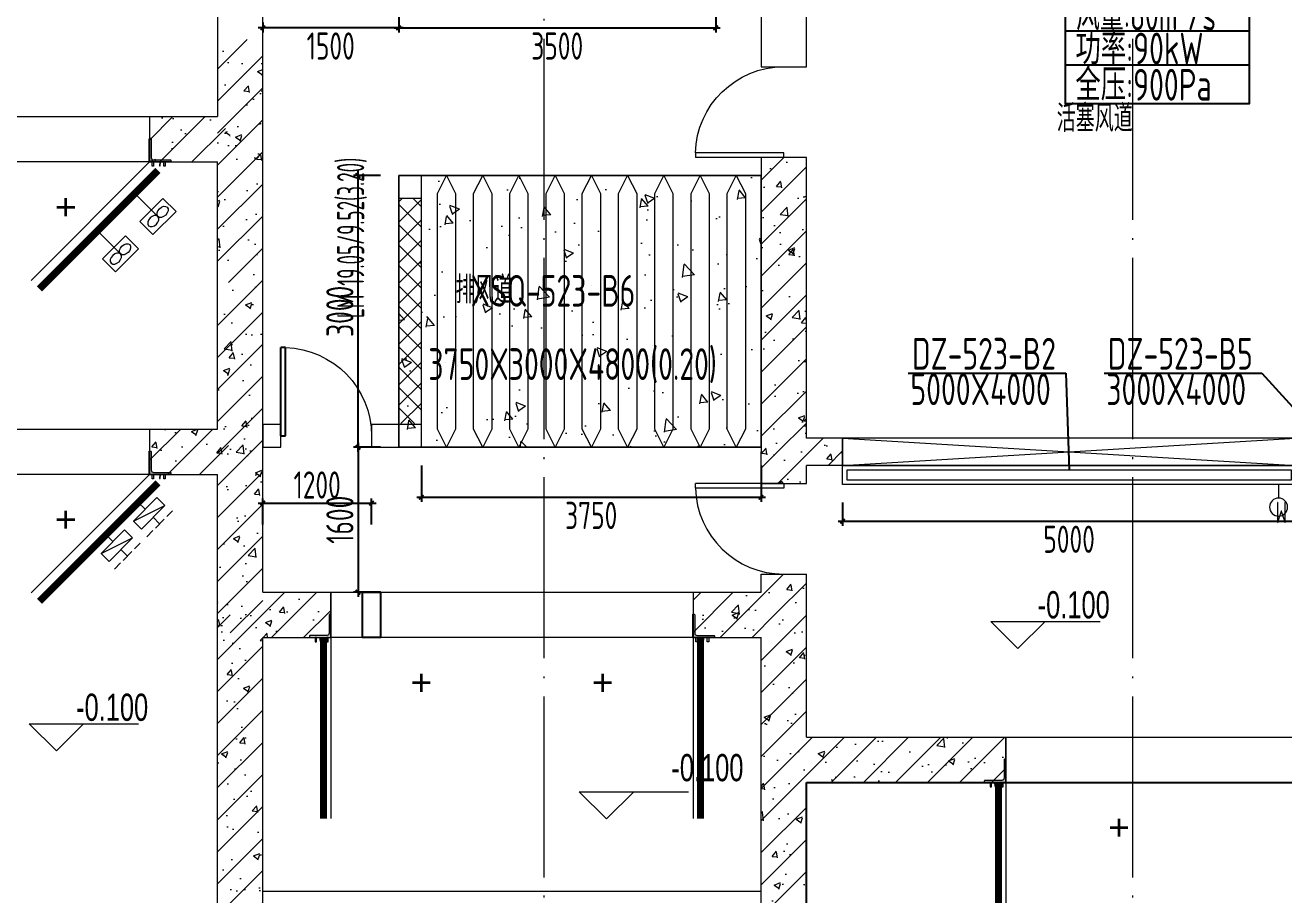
# Model space of a CAD drawing. Extents: x 4 to 13611208, y -605838 to 574722.
# Drawn here: x 13447574 to 13461467, y 171069 to 180669 of the extents above; entities that cross this region are included whole.
import ezdxf
from ezdxf.enums import TextEntityAlignment as Align

# ---------------------------------------------------------------- set-up
doc = ezdxf.new("R2010")
doc.units = 0
doc.header["$LTSCALE"] = 1000
doc.header["$MEASUREMENT"] = 0
doc.linetypes.add('DASH', pattern=[0.35, 0.25, -0.1])
doc.linetypes.add('DOTE', pattern=[2.42, 2, -0.2, 0.02, -0.2])
for name, color, linetype in [('0-变化', 1, 'Continuous'), ('SDF-标注', 7, 'Continuous'), ('VRV-标注', 7, 'Continuous')]:
    doc.layers.add(name, color=color, linetype=linetype)
for name, color, linetype, lineweight in [('1-人防', 7, 'Continuous', 5), ('SDF-设备', 1, 'Continuous', 5), ('SDF-风阀', 51, 'Continuous', 5), ('建筑底图', 8, 'Continuous', 13)]:
    doc.layers.add(name, color=color, linetype=linetype, lineweight=lineweight)
doc.styles.add('67', font='gbenor.shx', dxfattribs={"width": 0.7, "bigfont": 'hztxt.shx'})
doc.styles.add('C', font='HZTXT_E', dxfattribs={"width": 0.7, "bigfont": 'HZTXT'})
doc.styles.add('du', font='gbenor.shx', dxfattribs={"width": 0.8, "bigfont": 'hztxt.shx'})
doc.styles.get("Standard").update_dxf_attribs({"font": 'gbenor.shx', "bigfont": 'gbcbig.shx'})
doc.styles.add('晓游', font='gbenor.shx', dxfattribs={"width": 0.8, "bigfont": 'hztxt.shx'})
doc.dimstyles.new('67', dxfattribs={"dimscale": 100, "dimtxt": 3, "dimasz": 0.5, "dimexe": 0.5, "dimexo": 2, "dimgap": 0.5, "dimtad": 2, "dimdec": 0, "dimrnd": 5, "dimzin": 0, "dimdsep": 46, "dimtxsty": 'du', "dimblk": 'ARCHTICK', "dimcen": 0, "dimdle": 0.5, "dimclrd": 256, "dimclre": 256, "dimclrt": 256, "dimazin": 0, "dimtfac": 1, "dimtdec": 0, "dimtix": 1, "dimtmove": 2, "dimatfit": 3, "dimfxl": 100, "dimtolj": 1, "dimtzin": 0, "dimlwd": -1, "dimlwe": -1, "dimarcsym": 0})
doc.dimstyles.new('_TCH_ARCH', dxfattribs={"dimtxt": 3.5, "dimasz": 1, "dimexe": 1.5, "dimexo": 0, "dimgap": 0.5, "dimtad": 1, "dimdec": 0, "dimzin": 0, "dimdsep": 46, "dimtxsty": '晓游', "dimblk": 'ARCHTICK', "dimcen": 1, "dimdle": 1, "dimclrd": 256, "dimclre": 256, "dimclrt": 256, "dimazin": 2, "dimtfac": 1, "dimtdec": 0, "dimtix": 1, "dimtmove": 1, "dimatfit": 3, "dimldrblk": 'NONE', "dimtolj": 1, "dimtzin": 0, "dimlwd": -1, "dimlwe": -1, "dimarcsym": 0})
pattern_1 = [(45, (-133785.13, -33831), (-176.7766953, 176.7766953), []), (50, (-133785.13, -33831), (717.260183, -62.752135), [75, -825]), (355, (-133785.1, -33831), (-138.751334, 752.192134), [60, -660]), (100.4514, (-133725.36, -33836.2), (578.50938, 689.439542), [63.74019, -701.142112]), (46.1842, (-133785.1, -33631), (1067.24105, -165.519014), [112.5, -1237.5]), (96.6356, (-133696.2, -33644.8), (934.662706, 974.11787), [95.61029, -1051.713]), (351.1842, (-133785.1, -33631), (934.661945, 974.1186), [90, -990]), (21, (-133685.13, -33681), (596.907052, -402.61889), [75, -825]), (326, (-133685.1, -33681), (243.31533, 725.150045), [60, -660]), (71.4514, (-133635.4, -33714.55), (840.22263, 322.530497), [63.74019, -701.142112]), (37.5, (-133785.13, -33831), (12.1598553, 332.893854), [0, -652, 0, -670, 0, -662.5]), (7.5, (-133785.13, -33831), (263.069537, 394.411712), [0, -382, 0, -637, 0, -252.5]), (327.5, (-134008.13, -33831), (533.822436, -22.5548717), [0, -250, 0, -780, 0, -1035]), (317.5, (-134108.13, -33831), (583.18617, 100.104982), [0, -325, 0, -518, 0, -735])]
pattern_2 = [(45, (-133785.13, -35831), (-176.7766953, 176.7766953), []), (50, (-133785.13, -35831), (717.260183, -62.752135), [75, -825]), (355, (-133785.1, -35831), (-138.751334, 752.192134), [60, -660]), (100.4514, (-133725.36, -35836.2), (578.50938, 689.439542), [63.74019, -701.142112]), (46.1842, (-133785.1, -35631), (1067.24105, -165.519014), [112.5, -1237.5]), (96.6356, (-133696.2, -35644.8), (934.662706, 974.11787), [95.61029, -1051.713]), (351.1842, (-133785.1, -35631), (934.661945, 974.1186), [90, -990]), (21, (-133685.13, -35681), (596.907052, -402.61889), [75, -825]), (326, (-133685.1, -35681), (243.31533, 725.150045), [60, -660]), (71.4514, (-133635.4, -35714.55), (840.22263, 322.530497), [63.74019, -701.142112]), (37.5, (-133785.13, -35831), (12.1598553, 332.893854), [0, -652, 0, -670, 0, -662.5]), (7.5, (-133785.13, -35831), (263.069537, 394.411712), [0, -382, 0, -637, 0, -252.5]), (327.5, (-134008.13, -35831), (533.822436, -22.5548717), [0, -250, 0, -780, 0, -1035]), (317.5, (-134108.13, -35831), (583.18617, 100.104982), [0, -325, 0, -518, 0, -735])]
pattern_3 = [(45, (-133785.13, -34031), (-176.7766953, 176.7766953), []), (50, (-133785.13, -34031), (717.260183, -62.752135), [75, -825]), (355, (-133785.1, -34031), (-138.751334, 752.192134), [60, -660]), (100.4514, (-133725.36, -34036.2), (578.50938, 689.439542), [63.74019, -701.142112]), (46.1842, (-133785.1, -33831), (1067.24105, -165.519014), [112.5, -1237.5]), (96.6356, (-133696.2, -33844.8), (934.662706, 974.11787), [95.61029, -1051.713]), (351.1842, (-133785.1, -33831), (934.661945, 974.1186), [90, -990]), (21, (-133685.13, -33881), (596.907052, -402.61889), [75, -825]), (326, (-133685.1, -33881), (243.31533, 725.150045), [60, -660]), (71.4514, (-133635.4, -33914.55), (840.22263, 322.530497), [63.74019, -701.142112]), (37.5, (-133785.13, -34031), (12.1598553, 332.893854), [0, -652, 0, -670, 0, -662.5]), (7.5, (-133785.13, -34031), (263.069537, 394.411712), [0, -382, 0, -637, 0, -252.5]), (327.5, (-134008.13, -34031), (533.822436, -22.5548717), [0, -250, 0, -780, 0, -1035]), (317.5, (-134108.13, -34031), (583.18617, 100.104982), [0, -325, 0, -518, 0, -735])]

# ---------------------------------------------------------------- blocks, each defined once
blk = doc.blocks.new('fjyk')
at = {"layer": '1-人防'}
blk.add_hatch(color=256, dxfattribs=at).paths.add_polyline_path([(3542186, 1787569), (3542186, 1787329), (3542442, 1787329), (3542442, 1787344, 0.414214), (3542434, 1787351), (3542234, 1787351, -0.414214), (3542208, 1787377), (3542208, 1787562, 0.414214), (3542201, 1787569)])
blk.add_lwpolyline([(3542186, 1787329), (3542442, 1787329), (3542442, 1787344, 0.414214), (3542434, 1787351), (3542234, 1787351, -0.414214), (3542208, 1787377), (3542208, 1787562, 0.414214), (3542201, 1787569), (3542186, 1787569)], format="xyb", close=True, dxfattribs=at)
for points in [[(3542186, 1787505), (3542138, 1787505), (3542138, 1787489), (3542186, 1787489)], [(3542186, 1787447), (3542141, 1787441), (3542141, 1787448), (3542186, 1787454)], [(3542186, 1787377), (3542138, 1787377), (3542138, 1787361), (3542186, 1787361)]]:
    blk.add_lwpolyline(points, close=True, dxfattribs=at)
blk = doc.blocks.new('$DorLib2D$00000001')
for p, q in [((0.45, 0.975), (0.5, 0.975)), ((0.45, 0), (0.45, 0.975)), ((0.5, 0), (0.5, 0.975)), ((0.5, 0), (0.45, 0))]:
    blk.add_line(p, q)
at = {"lineweight": 13}
blk.add_arc((0.475, 0), 0.975, 91.4693, 180, dxfattribs=at)
blk = doc.blocks.new('_FZH')
blk.add_lwpolyline([(-0.5, -0.5), (0.5, -0.5), (0.5, 0.5), (-0.5, 0.5)], close=True)
blk = doc.blocks.new('dasdfadfsa')
at = {"layer": 'SDF-风阀'}
for p, q in [((0, -232), (0, -444)), ((5000, -444), (5000, -232)), ((4950, -282), (50, -282)), ((50, -282), (50, -394)), ((50, -394), (4950, -394)), ((4950, -394), (4950, -282)), ((0, -444), (5000, -444)), ((188, -444), (188, -592))]:
    blk.add_line(p, q, dxfattribs=at)
blk.add_lwpolyline([(5000, -232), (0, -232), (0, 68), (5000, 68)], close=True, dxfattribs=at)
at = {"layer": 'SDF-风阀', "const_width": 15}
blk.add_lwpolyline([(5076, -232), (-76, -232)], dxfattribs=at)
at = {"layer": 'SDF-风阀'}
blk.add_circle((188, -692), 100, dxfattribs=at)
at = {"layer": 'SDF-风阀', "width": 0.6}
blk.add_text('M', height=240, rotation=180, dxfattribs=at).set_placement((217, -630))
blk = doc.blocks.new('_ArchTick')
at = {"color": 0, "linetype": 'ByBlock', "const_width": 0.4}
blk.add_lwpolyline([(-0.5, -0.5), (0.5, 0.5)], dxfattribs=at)
blk = doc.blocks.new('_None')
blk = doc.blocks.new('*D285')
at = {"layer": 'SDF-标注', "transparency": 16777216}
for p, q in [((13456597, 175398), (13456597, 175144)), ((13461597, 175398), (13461597, 175144)), ((13456547, 175194), (13461647, 175194))]:
    blk.add_line(p, q, dxfattribs=at)
at = {"layer": 'SDF-标注', "transparency": 16777216, "xscale": 50, "yscale": 50, "zscale": 50, "rotation": 180}
blk.add_blockref('_ArchTick', (13456597, 175194), dxfattribs=at)
at = {"layer": 'SDF-标注', "transparency": 16777216, "xscale": 50, "yscale": 50, "zscale": 50}
blk.add_blockref('_ArchTick', (13461597, 175194), dxfattribs=at)
at = {"layer": 'SDF-标注', "transparency": 16777216, "insert": (13459097, 174994), "char_height": 300, "attachment_point": 5, "style": 'du'}
blk.add_mtext('\\A1;5000', dxfattribs=at)
blk = doc.blocks.new('*D309')
at = {"layer": 'SDF-标注', "transparency": 16777216}
for p, q in [((13451697, 180798), (13451697, 180589)), ((13455197, 180798), (13455197, 180589)), ((13451647, 180639), (13455247, 180639))]:
    blk.add_line(p, q, dxfattribs=at)
at = {"layer": 'SDF-标注', "transparency": 16777216, "xscale": 50, "yscale": 50, "zscale": 50, "rotation": 180}
blk.add_blockref('_ArchTick', (13451697, 180639), dxfattribs=at)
at = {"layer": 'SDF-标注', "transparency": 16777216, "xscale": 50, "yscale": 50, "zscale": 50}
blk.add_blockref('_ArchTick', (13455197, 180639), dxfattribs=at)
at = {"layer": 'SDF-标注', "transparency": 16777216, "insert": (13453447, 180439), "char_height": 300, "attachment_point": 5, "style": 'du'}
blk.add_mtext('\\A1;3500', dxfattribs=at)
blk = doc.blocks.new('*D323')
at = {"layer": 'SDF-标注', "transparency": 16777216}
for p, q in [((13451747, 180639), (13450147, 180639)), ((13450197, 180698), (13450197, 180589)), ((13451697, 180698), (13451697, 180589))]:
    blk.add_line(p, q, dxfattribs=at)
at = {"layer": 'SDF-标注', "transparency": 16777216, "xscale": 50, "yscale": 50, "zscale": 50, "rotation": 180}
blk.add_blockref('_ArchTick', (13450197, 180639), dxfattribs=at)
at = {"layer": 'SDF-标注', "transparency": 16777216, "xscale": 50, "yscale": 50, "zscale": 50}
blk.add_blockref('_ArchTick', (13451697, 180639), dxfattribs=at)
at = {"layer": 'SDF-标注', "transparency": 16777216, "insert": (13450947, 180439), "char_height": 300, "attachment_point": 5, "style": 'du'}
blk.add_mtext('\\A1;1500', dxfattribs=at)
blk = doc.blocks.new('*D327')
at = {"layer": 'SDF-标注', "transparency": 16777216}
for p, q in [((13451947, 175809), (13451947, 175407)), ((13455697, 175810), (13455697, 175407)), ((13451897, 175457), (13455747, 175457))]:
    blk.add_line(p, q, dxfattribs=at)
at = {"layer": 'SDF-标注', "transparency": 16777216, "xscale": 50, "yscale": 50, "zscale": 50, "rotation": 180}
blk.add_blockref('_ArchTick', (13451947, 175457), dxfattribs=at)
at = {"layer": 'SDF-标注', "transparency": 16777216, "xscale": 50, "yscale": 50, "zscale": 50}
blk.add_blockref('_ArchTick', (13455697, 175457), dxfattribs=at)
at = {"layer": 'SDF-标注', "transparency": 16777216, "insert": (13453822, 175257), "char_height": 300, "attachment_point": 5, "style": 'du'}
blk.add_mtext('\\A1;3750', dxfattribs=at)
blk = doc.blocks.new('*D328')
at = {"layer": 'SDF-标注', "transparency": 16777216}
for p, q in [((13451497, 179010), (13451198, 179010)), ((13451248, 175960), (13451248, 179060)), ((13451497, 176010), (13451198, 176010))]:
    blk.add_line(p, q, dxfattribs=at)
at = {"layer": 'SDF-标注', "transparency": 16777216, "xscale": 50, "yscale": 50, "zscale": 50}
for p, rotation in [((13451248, 179010), 90), ((13451248, 176010), 270)]:
    blk.add_blockref('_ArchTick', p, dxfattribs=dict(at, rotation=rotation))
at = {"layer": 'SDF-标注', "transparency": 16777216, "insert": (13451048, 177510), "char_height": 300, "attachment_point": 5, "rotation": 90, "style": 'du'}
blk.add_mtext('\\A1;3000', dxfattribs=at)
blk = doc.blocks.new('*D329')
at = {"layer": 'SDF-标注', "transparency": 16777216}
for p, q in [((13451248, 176059), (13451248, 174360)), ((13451497, 176009), (13451198, 176009)), ((13451497, 174410), (13451198, 174410))]:
    blk.add_line(p, q, dxfattribs=at)
at = {"layer": 'SDF-标注', "transparency": 16777216, "xscale": 50, "yscale": 50, "zscale": 50}
for p, rotation in [((13451248, 176009), 90), ((13451248, 174410), 270)]:
    blk.add_blockref('_ArchTick', p, dxfattribs=dict(at, rotation=rotation))
at = {"layer": 'SDF-标注', "transparency": 16777216, "insert": (13451048, 175209), "char_height": 300, "attachment_point": 5, "rotation": 90, "style": 'du'}
blk.add_mtext('\\A1;1600', dxfattribs=at)
blk = doc.blocks.new('*D786')
at = {"layer": 'VRV-标注', "transparency": 16777216}
for p, q in [((13450147, 175393), (13451447, 175393)), ((13450197, 175157), (13450197, 175443)), ((13451397, 175157), (13451397, 175443))]:
    blk.add_line(p, q, dxfattribs=at)
at = {"layer": 'VRV-标注', "transparency": 16777216, "xscale": 50, "yscale": 50, "zscale": 50, "rotation": 180}
blk.add_blockref('_ArchTick', (13450197, 175393), dxfattribs=at)
at = {"layer": 'VRV-标注', "transparency": 16777216, "xscale": 50, "yscale": 50, "zscale": 50}
blk.add_blockref('_ArchTick', (13451397, 175393), dxfattribs=at)
at = {"layer": 'VRV-标注', "transparency": 16777216, "insert": (13450797, 175593), "char_height": 300, "attachment_point": 5, "style": 'du'}
blk.add_mtext('\\A1;1200', dxfattribs=at)

msp = doc.modelspace()

# ---------------------------------------------------------------- hatches: boundary and pattern name
at = {"layer": '建筑底图'}
h = msp.add_hatch(dxfattribs=at)
h.set_pattern_fill('钢筋混凝土', color=8, scale=100, style=0)
h.set_pattern_definition(pattern_3)
h.paths.add_polyline_path([(13449864, 177759.5), (13450197.4, 177759.5), (13450197.4, 180359.5), (13450030.7, 180509.5), (13449697.4, 180509.5), (13449697.4, 178009.5)])
h = msp.add_hatch(dxfattribs=at)
h.set_pattern_fill('钢筋混凝土', color=8, scale=100, style=0)
h.set_pattern_definition(pattern_2)
h.paths.add_polyline_path([(13448947.4, 179159.5), (13449697.4, 179159.5), (13449864, 179409.5), (13449697.4, 179659.5), (13448947.4, 179659.5)])
h = msp.add_hatch(dxfattribs=at)
h.set_pattern_fill('钢筋混凝土', color=8, scale=100, style=0)
h.set_pattern_definition(pattern_1)
h.paths.add_polyline_path([(13456197.4, 176109.5), (13456197.4, 179209.5), (13455697.4, 179209.5), (13455697.4, 175959.5), (13456030.7, 175959.5)])
at = {"layer": '建筑底图', "ltscale": 3}
h = msp.add_hatch(dxfattribs=at)
h.set_pattern_fill('混凝土', color=8, scale=150, style=0)
h.set_pattern_definition([(130, (27031178.4, -33330.5), (-1075.890274, -94.1282), [112.5, -1237.5]), (185, (27031178.4, -33330.5), (208.127, 1128.2882), [90, -990]), (79.5486, (27031088.7, -33338.4), (-867.76407, 1034.15931), [95.610285, -1051.71317]), (133.8158, (27031178.4, -33030.5), (-1600.86157, -248.27852), [168.75, -1856.25]), (83.3644, (27031045, -33051.2), (-1401.99406, 1461.1768), [143.41543, -1577.5695]), (188.8158, (27031178.4, -33030.5), (-1401.99292, 1461.1779), [135, -1485]), (159, (27031028.4, -33105.5), (-895.36058, -603.928336), [112.5, -1237.5]), (214, (27031028.4, -33105.5), (-364.973, 1087.72507), [90, -990]), (108.5486, (27030953.8, -33155.8), (-1260.33394, 483.795745), [95.610285, -1051.71317]), (142.5, (27031178.37, -33330.5), (-18.239783, 499.340781), [0, -978, 0, -1005, 0, -993.75]), (172.5, (27031178.37, -33330.5), (-394.604306, 591.617568), [0, -573, 0, -955.5, 0, -378.75]), (212.5, (27031512.87, -33330.5), (-800.733654, -33.832308), [0, -375, 0, -1170, 0, -1552.5]), (222.5, (27031662.9, -33330.5), (-874.779254, 150.157474), [0, -487.5, 0, -777, 0, -1102.5])])
h.paths.add_polyline_path([(13455697.4, 176009.5), (13451697.4, 176009.5), (13451697.4, 179009.5), (13455697.4, 179009.5)])
at = {"layer": '建筑底图'}
h = msp.add_hatch(dxfattribs=at)
h.set_pattern_fill('ANSI37', color=8, scale=100, style=0)
h.set_pattern_definition([(45, (1613573.03, -93285.75), (-112.2532015, 112.2532015), []), (135, (1613573.03, -93285.75), (-112.2532015, -112.2532015), [])])
h.paths.add_polyline_path([(13451947.4, 178759.5), (13451697.4, 178759.5), (13451697.4, 176270.5), (13451947.4, 176270.5)])
h = msp.add_hatch(dxfattribs=at)
h.set_pattern_fill('钢筋混凝土', color=8, scale=100, style=0)
h.set_pattern_definition(pattern_3)
h.paths.add_polyline_path([(13450030.7, 173959.5), (13450197.4, 174209.5), (13450197.4, 177759.5), (13449864, 177759.5), (13449697.4, 177509.5), (13449697.4, 173959.5)])
h = msp.add_hatch(dxfattribs=at)
h.set_pattern_fill('钢筋混凝土', color=8, scale=100, style=0)
h.set_pattern_definition(pattern_2)
h.paths.add_polyline_path([(13448947.4, 175709.5), (13449697.4, 175709.5), (13449864, 175959.5), (13449697.4, 176209.5), (13448947.4, 176209.5)])
h = msp.add_hatch(dxfattribs=at)
h.set_pattern_fill('钢筋混凝土', color=8, scale=100, style=0)
h.set_pattern_definition(pattern_1)
h.paths.add_polyline_path([(13456597.4, 176109.5), (13456197.4, 176109.5), (13456030.7, 175959.5), (13456197.4, 175809.5), (13456597.4, 175809.5)])
h = msp.add_hatch(dxfattribs=at)
h.set_pattern_fill('钢筋混凝土', color=8, scale=100, style=0)
h.set_pattern_definition(pattern_1)
h.paths.add_polyline_path([(13456197.4, 175609.5), (13456197.4, 175809.5), (13456030.7, 175959.5), (13455697.4, 175959.5), (13455697.4, 175609.5)])
h = msp.add_hatch(dxfattribs=at)
h.set_pattern_fill('钢筋混凝土', color=8, scale=100, style=0)
h.set_pattern_definition(pattern_1)
h.paths.add_polyline_path([(13455864, 174159.5), (13456197.4, 174159.5), (13456197.4, 174609.5), (13455697.4, 174609.5), (13455697.4, 174409.5)])
h = msp.add_hatch(dxfattribs=at)
h.set_pattern_fill('钢筋混凝土', color=8, scale=100, style=0)
h.set_pattern_definition(pattern_1)
h.paths.add_polyline_path([(13450030.7, 174159.5), (13450197.4, 173909.5), (13450947.4, 173909.5), (13450947.4, 174409.5), (13450197.4, 174409.5)])
h = msp.add_hatch(dxfattribs=at)
h.set_pattern_fill('钢筋混凝土', color=8, scale=100, style=0)
h.set_pattern_definition(pattern_1)
h.paths.add_polyline_path([(13454947.4, 173909.5), (13455697.4, 173909.5), (13455864, 174159.5), (13455697.4, 174409.5), (13454947.4, 174409.5)])
h = msp.add_hatch(dxfattribs=at)
h.set_pattern_fill('钢筋混凝土', color=8, scale=100, style=0)
h.set_pattern_definition(pattern_1)
h.paths.add_polyline_path([(13449697.4, 170909.5), (13450197.4, 170409.5), (13450197.4, 173909.5), (13450030.7, 174159.5), (13449697.4, 174159.5)])
h = msp.add_hatch(dxfattribs=at)
h.set_pattern_fill('钢筋混凝土', color=8, scale=100, style=0)
h.set_pattern_definition(pattern_1)
h.paths.add_polyline_path([(13456030.7, 172559.5), (13456197.4, 172809.5), (13456197.4, 174159.5), (13455864, 174159.5), (13455697.4, 173909.5), (13455697.4, 172559.5)])
h = msp.add_hatch(dxfattribs=at)
h.set_pattern_fill('钢筋混凝土', color=8, scale=100, style=0)
h.set_pattern_definition(pattern_1)
h.paths.add_polyline_path([(13456030.7, 172559.5), (13456197.4, 172309.5), (13458397.4, 172309.5), (13458397.4, 172809.5), (13456197.4, 172809.5)])
h = msp.add_hatch(dxfattribs=at)
h.set_pattern_fill('钢筋混凝土', color=8, scale=100, style=0)
h.set_pattern_definition(pattern_1)
h.paths.add_polyline_path([(13455947.4, 165609.5), (13456197.4, 165809.5), (13456197.4, 172309.5), (13456030.7, 172559.5), (13455697.4, 172559.5), (13455697.4, 165809.5)])

# ---------------------------------------------------------------- linework, layer by layer
at = {"layer": 'SDF-标注'}
for p, q in [((13459058.9, 180607.1), (13461086.5, 180607.1)), ((13459058.9, 180231.9), (13461086.5, 180231.9))]:
    msp.add_line(p, q, dxfattribs=at)
msp.add_lwpolyline([(13459058.9, 181390.8), (13461086.5, 181390.8), (13461086.5, 179800.7), (13459058.9, 179800.7)], close=True, dxfattribs=at)
at = {"layer": 'SDF-设备', "color": 1}
msp.add_lwpolyline([(13455697.4, 176009.5), (13451947.4, 176009.5), (13451947.4, 179009.5), (13455697.4, 179009.5)], close=True, dxfattribs=at)
for points in [[(13452324, 176209.5), (13452224, 176009.5), (13452124, 176209.5), (13452124, 178809.5), (13452224, 179009.5), (13452324, 178809.5), (13452324, 176209.5)], [(13452724, 176209.5), (13452624, 176009.5), (13452524, 176209.5), (13452524, 178809.5), (13452624, 179009.5), (13452724, 178809.5), (13452724, 176209.5)], [(13453124, 176209.5), (13453024, 176009.5), (13452924, 176209.5), (13452924, 178809.5), (13453024, 179009.5), (13453124, 178809.5), (13453124, 176209.5)], [(13453524, 176209.5), (13453424, 176009.5), (13453324, 176209.5), (13453324, 178809.5), (13453424, 179009.5), (13453524, 178809.5), (13453524, 176209.5)], [(13453924, 176209.5), (13453824, 176009.5), (13453724, 176209.5), (13453724, 178809.5), (13453824, 179009.5), (13453924, 178809.5), (13453924, 176209.5)], [(13454324, 176209.5), (13454224, 176009.5), (13454124, 176209.5), (13454124, 178809.5), (13454224, 179009.5), (13454324, 178809.5), (13454324, 176209.5)], [(13454724, 176209.5), (13454624, 176009.5), (13454524, 176209.5), (13454524, 178809.5), (13454624, 179009.5), (13454724, 178809.5), (13454724, 176209.5)], [(13455124, 176209.5), (13455024, 176009.5), (13454924, 176209.5), (13454924, 178809.5), (13455024, 179009.5), (13455124, 178809.5), (13455124, 176209.5)], [(13455524, 176209.5), (13455424, 176009.5), (13455324, 176209.5), (13455324, 178809.5), (13455424, 179009.5), (13455524, 178809.5), (13455524, 176209.5)]]:
    msp.add_lwpolyline(points, dxfattribs=at)
at = {"layer": 'VRV-标注'}
msp.add_lwpolyline([(13451297.4, 174409.5), (13451497.4, 174409.5), (13451497.4, 173909.5), (13451297.4, 173909.5)], close=True, dxfattribs=at)
at = {"layer": '建筑底图', "color": 8, "linetype": 'DOTE'}
for p, q in [((13453297.4, 209559.5), (13453297.4, 163209.5)), ((13459797.4, 209559.5), (13459797.4, 163209.5))]:
    msp.add_line(p, q, dxfattribs=at)
at = {"layer": '建筑底图', "color": 8}
for p, q in [((13449697.4, 182559.5), (13449697.4, 179659.5)), ((13456197.4, 180209.5), (13456197.4, 181409.5)), ((13450197.4, 177959.5), (13450197.4, 181259.5)), ((13455697.4, 181259.5), (13455697.4, 180209.5)), ((13455697.4, 180209.5), (13456197.4, 180209.5)), ((13448947.4, 179659.5), (13449697.4, 179659.5)), ((13448947.4, 179659.5), (13448947.4, 179159.5)), ((13448947.4, 179159.5), (13447639.2, 177851.4)), ((13448947.4, 179159.5), (13449697.4, 179159.5)), ((13449697.4, 178709.5), (13449697.4, 179159.5)), ((13456197.4, 179209.5), (13455697.4, 179209.5)), ((13455697.4, 179209.5), (13455697.4, 175959.5)), ((13456197.4, 176109.5), (13456197.4, 179209.5)), ((13449039, 178557.4, 0), (13448785.1, 178811.2)), ((13449697.4, 176209.5), (13449697.4, 178709.5)), ((13451697.4, 176270.5), (13451697.4, 178770.5)), ((13451947.4, 176270.5), (13451947.4, 178770.5)), ((13448626, 178144.4, 0), (13448372.1, 178398.2)), ((13450197.4, 174409.5), (13450197.4, 177959.5)), ((13448947.4, 176209.5), (13449697.4, 176209.5)), ((13448947.4, 176209.5), (13448947.4, 175709.5)), ((13456597.4, 176109.5), (13456197.4, 176109.5)), ((13456597.4, 175809.5), (13461597.4, 176109.5)), ((13456597.4, 176109.5), (13461597.4, 175809.5)), ((13456597.4, 175809.5), (13456597.4, 176109.5)), ((13451522.4, 176009.5), (13451522.4, 176009)), ((13451522.4, 176009), (13451697.4, 176009)), ((13451697.4, 176009.5), (13451697.4, 176009)), ((13455697.4, 175609.5), (13455697.4, 175959.5)), ((13456597.4, 175809.5), (13456197.4, 175809.5)), ((13456197.4, 175609.5), (13456197.4, 175809.5)), ((13448947.4, 175709.5), (13447639.2, 174401.4)), ((13448947.4, 175709.5), (13449697.4, 175709.5)), ((13449697.4, 174159.5), (13449697.4, 175709.5)), ((13455697.4, 175609.5), (13456197.4, 175609.5)), ((13448768.4, 175194.7, 0), (13449116.2, 175366.5, 0)), ((13448768.4, 175194.7, 0), (13449116.2, 175366.5, 0)), ((13448898.3, 175324.6, 0), (13448823, 175399.8)), ((13448898.3, 175324.6, 0), (13448823, 175399.8)), ((13448986.3, 175236.6, 0), (13449058.3, 175164.5, 0)), ((13448986.3, 175236.6, 0), (13449058.3, 175164.5, 0)), ((13449109.2, 175215.3, 0), (13449011.2, 175117.3, 0)), ((13449109.2, 175215.3, 0), (13449011.2, 175117.3, 0)), ((13449201, 175307.2, 0), (13449138.4, 175244.5, 0)), ((13449201, 175307.2, 0), (13449138.4, 175244.5, 0)), ((13448983.2, 175089.3, 0), (13448915.7, 175021.8)), ((13448983.2, 175089.3, 0), (13448915.7, 175021.8)), ((13448412.3, 174837.8, 0), (13448760.1, 175009.6, 0)), ((13448412.3, 174837.8, 0), (13448760.1, 175009.6, 0)), ((13448542.2, 174967.7, 0), (13448466.9, 175043)), ((13448542.2, 174967.7, 0), (13448466.9, 175043)), ((13448844.9, 174950.3, 0), (13448782.3, 174887.6, 0)), ((13448844.9, 174950.3, 0), (13448782.3, 174887.6, 0)), ((13448630.2, 174879.7, 0), (13448702.3, 174807.6, 0)), ((13448630.2, 174879.7, 0), (13448702.3, 174807.6, 0)), ((13448753.1, 174858.5, 0), (13448655.1, 174760.5, 0)), ((13448753.1, 174858.5, 0), (13448655.1, 174760.5, 0)), ((13448627.1, 174732.4, 0), (13448559.6, 174664.9)), ((13448627.1, 174732.4, 0), (13448559.6, 174664.9)), ((13455697.4, 174409.5), (13455697.4, 174609.5)), ((13455697.4, 174609.5), (13456197.4, 174609.5)), ((13456197.4, 174159.5), (13456197.4, 174609.5)), ((13450197.4, 174409.5), (13450947.4, 174409.5)), ((13450947.4, 174409.5), (13450947.4, 173909.5)), ((13454947.4, 174409.5), (13455697.4, 174409.5)), ((13454947.4, 174409.5), (13454947.4, 173909.5)), ((13449697.4, 170909.5), (13449697.4, 174159.5)), ((13456197.4, 172809.5), (13456197.4, 174159.5)), ((13450197.4, 173909.5), (13450947.4, 173909.5)), ((13450197.4, 170409.5), (13450197.4, 173909.5)), ((13450947.4, 173909.5), (13450947.4, 171910.5)), ((13454947.4, 173909.5), (13454947.4, 171910.5)), ((13454947.4, 173909.5), (13455697.4, 173909.5)), ((13455697.4, 172559.5), (13455697.4, 173909.5)), ((13456197.4, 172809.5), (13458397.4, 172809.5)), ((13458397.4, 172809.5), (13458397.4, 172309.5)), ((13455697.4, 165809.5), (13455697.4, 172559.5)), ((13456197.4, 172309.5), (13458397.4, 172309.5)), ((13456197.4, 165809.5), (13456197.4, 172309.5)), ((13458397.4, 172309.5), (13458397.4, 170309.5)), ((13450197.4, 171109.5), (13455697.4, 171109.5))]:
    msp.add_line(p, q, dxfattribs=at)
at = {"layer": '建筑底图'}
for p, q in [((13458532.3, 173787.9), (13458232.3, 174087.9)), ((13458232.3, 174087.9), (13459438.4, 174087.9)), ((13458532.3, 173787.9), (13458832.3, 174087.9)), ((13447918.1, 172656.6), (13447618.1, 172956.6)), ((13447618.1, 172956.6), (13448824.1, 172956.6)), ((13447918.1, 172656.6), (13448218.1, 172956.6)), ((13453990.8, 171905.9), (13453690.8, 172205.9)), ((13453690.8, 172205.9), (13454896.8, 172205.9)), ((13453990.8, 171905.9), (13454290.8, 172205.9))]:
    msp.add_line(p, q, dxfattribs=at)
at = {"layer": '建筑底图', "color": 8}
for points in [[(13448947.4, 179159.5), (13445247.4, 179159.5), (13445247.4, 179659.5), (13448947.4, 179659.5)], [(13455697.4, 176009.5), (13451697.4, 176009.5), (13451697.4, 179009.5), (13455697.4, 179009.5)], [(13451697.4, 176009.5), (13455697.4, 176009.5), (13455697.4, 179009.5), (13451697.4, 179009.5)], [(13448947.4, 175709.5), (13445247.4, 175709.5), (13445247.4, 176209.5), (13448947.4, 176209.5)], [(13456597.4, 175809.5), (13461597.4, 175809.5), (13461597.4, 176109.5), (13456597.4, 176109.5)], [(13450947.4, 174409.5), (13454947.4, 174409.5), (13454947.4, 173909.5), (13450947.4, 173909.5)], [(13463397.4, 172309.5), (13458397.4, 172309.5), (13458397.4, 172809.5), (13463397.4, 172809.5)]]:
    msp.add_lwpolyline(points, close=True, dxfattribs=at)
at = {"layer": '建筑底图', "color": 8, "const_width": 78.9}
for points in [[(13449040.4, 179066.5), (13447732.3, 177758.3)], [(13449040.4, 175616.5), (13447732.3, 174308.3)], [(13450866.9, 173909.5), (13450866.9, 171909.5)], [(13455027.9, 173909.5), (13455027.9, 171909.5)], [(13458316.9, 172309.5), (13458316.9, 170309.5)]]:
    msp.add_lwpolyline(points, dxfattribs=at)
at = {"layer": '建筑底图', "color": 8, "linetype": 'DASH', "const_width": 30}
for points in [[(13447922.4, 178659.5), (13448122.4, 178659.5)], [(13448022.4, 178559.5), (13448022.4, 178759.5)], [(13447922.4, 175209.5), (13448122.4, 175209.5)], [(13448022.4, 175109.5), (13448022.4, 175309.5)], [(13451847.4, 173409.5), (13452047.4, 173409.5)], [(13451947.4, 173309.5), (13451947.4, 173509.5)], [(13453847.4, 173409.5), (13454047.4, 173409.5)], [(13453947.4, 173309.5), (13453947.4, 173509.5)], [(13459647.4, 171709.5), (13459647.4, 171909.5)], [(13459547.4, 171809.5), (13459747.4, 171809.5)]]:
    msp.add_lwpolyline(points, dxfattribs=at)
at = {"layer": '建筑底图', "color": 8, "elevation": 0}
for points in [[(13449094.9, 178757.3), (13449239, 178613.3), (13448983.1, 178357.4), (13448839.1, 178501.5)], [(13448681.9, 178344.3), (13448826, 178200.3), (13448570.1, 177944.4), (13448426.1, 178088.5)], [(13448768.4, 175194.7), (13449028.2, 175454.5), (13449116.2, 175366.5), (13448856.4, 175106.7)], [(13448768.4, 175194.7), (13449028.2, 175454.5), (13449116.2, 175366.5), (13448856.4, 175106.7)], [(13448412.3, 174837.8), (13448672.1, 175097.6), (13448760.1, 175009.6), (13448500.3, 174749.8)], [(13448412.3, 174837.8), (13448672.1, 175097.6), (13448760.1, 175009.6), (13448500.3, 174749.8)]]:
    msp.add_lwpolyline(points, close=True, dxfattribs=at)
at = {"layer": '建筑底图', "color": 8, "lineweight": -3}
msp.add_lwpolyline([(13456197.4, 172309.5), (13476697.4, 172309.5), (13476697.4, 165809.5), (13456197.4, 165809.5)], close=True, dxfattribs=at)
at = {"layer": '建筑底图', "color": 8}
for centre in [(13449090.2, 178608.5, 0), (13448677.2, 178195.5, 0)]:
    msp.add_ellipse(centre, major_axis=(-51.2, -51.2, 0), ratio=0.6817919, dxfattribs=at)
at = {"layer": '建筑底图', "color": 8, "extrusion": (-2.74176e-11, -5.65471e-12, -1)}
for centre in [(13448987.8, 178506.2, 0), (13448574.8, 178093.2, 0)]:
    msp.add_ellipse(centre, major_axis=(51.2, 51.2, 0), ratio=0.6817919, dxfattribs=at)

# ---------------------------------------------------------------- block references
at = {"layer": '0-变化', "color": 8, "xscale": -1000, "yscale": 1000, "zscale": -1000, "rotation": 359.9999999991462}
msp.add_blockref('$DorLib2D$00000001', (13450897.4, 176134.5), dxfattribs=at)
at = {"layer": 'SDF-风阀', "xscale": -1}
msp.add_blockref('dasdfadfsa', (13461597.4, 176041), dxfattribs=at)
at = {"layer": '建筑底图', "color": 8}
for name, p, xscale, yscale, zscale, rotation in [('$DorLib2D$00000001', (13455947.4, 179709.5), -1000, 1000, -1000, 90), ('_FZH', (13450297.4, 176134.5), 249.9999998945568, 199.9999999068677, 199.9999999068677, 89.99999999914623), ('_FZH', (13451547.4, 176134.5), 250, 299.9999995175749, 299.9999995175749, 89.99999999914623), ('$DorLib2D$00000001', (13455947.4, 175109.5), 1000, 1000, 1000, 90)]:
    msp.add_blockref(name, p, dxfattribs=dict(at, xscale=xscale, yscale=yscale, zscale=zscale, rotation=rotation))
at = {"layer": '建筑底图', "color": 8, "xscale": -1}
for p, rotation in [((11661681.8, -3363060.3), 270.001088265704), ((11661681.8, -3366510.3), 270.001088265704), ((11667681.8, -3368310.3), 270.0010882669847)]:
    msp.add_blockref('fjyk', p, dxfattribs=dict(at, rotation=rotation))
at = {"layer": '建筑底图', "color": 8, "xscale": 250, "yscale": 250, "zscale": 250}
for p in [(13451822.4, 178884.5), (13451822.4, 176134.5)]:
    msp.add_blockref('_FZH', p, dxfattribs=at)
at = {"layer": '建筑底图', "color": 8, "rotation": 89.99891173301533}
for p in [(15238213, -3368310.3), (15245663, -3369910.3)]:
    msp.add_blockref('fjyk', p, dxfattribs=at)

# ---------------------------------------------------------------- texts
at = {"layer": 'SDF-标注'}
for s, style, width, p in [('风量:60m³/s', '67', 0.75, (13459174.2, 180611.5, 0)), ('功率:90kW', '晓游', 0.8, (13459166.5, 180236.3, 0)), ('全压:900Pa', '晓游', 0.8, (13459166.5, 179836.3, 0)), ('XSQ-523-B6', '晓游', 0.8, (13452490.7, 177561.6)), ('DZ-523-B2', '晓游', 0.8, (13457362.9, 176867.1, 0)), ('DZ-523-B5', '晓游', 0.8, (13459524.8, 176867.1, 0)), ('5000X4000', '晓游', 0.8, (13457346.1, 176475.5, 0)), ('3000X4000', '晓游', 0.8, (13459508, 176475.5, 0))]:
    msp.add_text(s, height=350, dxfattribs=dict(at, style=style, width=width)).set_placement(p)
at = {"layer": 'SDF-标注', "style": '晓游', "width": 0.8}
msp.add_text('3750X3000X4800(0.20)', height=350, dxfattribs=at).set_placement((13453617.3, 176928.6, 0.2), align=Align.MIDDLE)
at = {"layer": 'VRV-标注', "style": '67', "width": 0.6}
msp.add_text('LM 19.05/9.52(3.20)', height=300, rotation=90, dxfattribs=at).set_placement((13451166.8, 178320.7, -700), align=Align.MIDDLE_CENTER)
at = {"layer": '建筑底图', "style": 'C', "width": 0.7}
for s, p in [('活塞风道', (13458960.2, 179491)), ('排风道', (13452325.6, 177598, 0)), ('-0.100', (13458750.1, 174120.9)), ('-0.100', (13448135.8, 172989.5)), ('-0.100', (13454706.5, 172322.9))]:
    msp.add_text(s, height=300, dxfattribs=at).set_placement(p)

# ---------------------------------------------------------------- dimensions: what is measured, and where the dimension line sits
at = {"layer": 'SDF-标注'}
for base, p1, p2, picture, middle in [((13450197.4, 180639), (13451697.4, 180898.3), (13450197.4, 180898.3), '*D323', (13450947.4, 180439)), ((13455197.4, 180639), (13451697.4, 180998.3), (13455197.4, 180998.3), '*D309', (13453447.4, 180439)), ((13455697.4, 175457.1), (13451947.4, 176009), (13455697.4, 176009.5), '*D327', (13453822.4, 175257.1)), ((13461597.4, 175194.2), (13456597.4, 175597.5), (13461597.4, 175597.5), '*D285', (13459097.4, 174994.2))]:
    dim = msp.add_linear_dim(base=base, p1=p1, p2=p2, dimstyle='67', dxfattribs=at)
    dim.commit()
    dim.dimension.update_dxf_attribs({"geometry": picture, "text_midpoint": middle})
for base, p1, p2, picture, middle in [((13451248.3, 179009.5), (13451697.4, 176009.5), (13451697.4, 179009.5), '*D328', (13451048.3, 177509.5)), ((13451248.2722, 174409.5147), (13451697.3662, 176009.0281), (13451697.3662, 174409.5147), '*D329', (13451048.2722, 175209.2714))]:
    dim = msp.add_linear_dim(base=base, p1=p1, p2=p2, angle=90, dimstyle='67', dxfattribs=at)
    dim.commit()
    dim.dimension.update_dxf_attribs({"geometry": picture, "text_midpoint": middle})
at = {"layer": 'VRV-标注'}
dim = msp.add_linear_dim(base=(13451397.4, 175392.8), p1=(13450197.4, 174956.6), p2=(13451397.4, 174956.6), dimstyle='67', dxfattribs=at)
dim.commit()
dim.dimension.update_dxf_attribs({"geometry": '*D786', "text_midpoint": (13450797.4, 175592.8)})

# ---------------------------------------------------------------- leaders
at = {"layer": 'SDF-标注'}
for points in [[(13457321.2, 176827.5), (13459061.1, 176827.5), (13459097.4, 175759.5)], [(13459483.1, 176827.5), (13461223, 176827.5), (13462247.4, 175703.5)]]:
    msp.add_leader(points, dimstyle='_TCH_ARCH', override={"dimgap": 0.5, "dimtad": 0}, dxfattribs=at)

doc.saveas('drawing.dxf')
